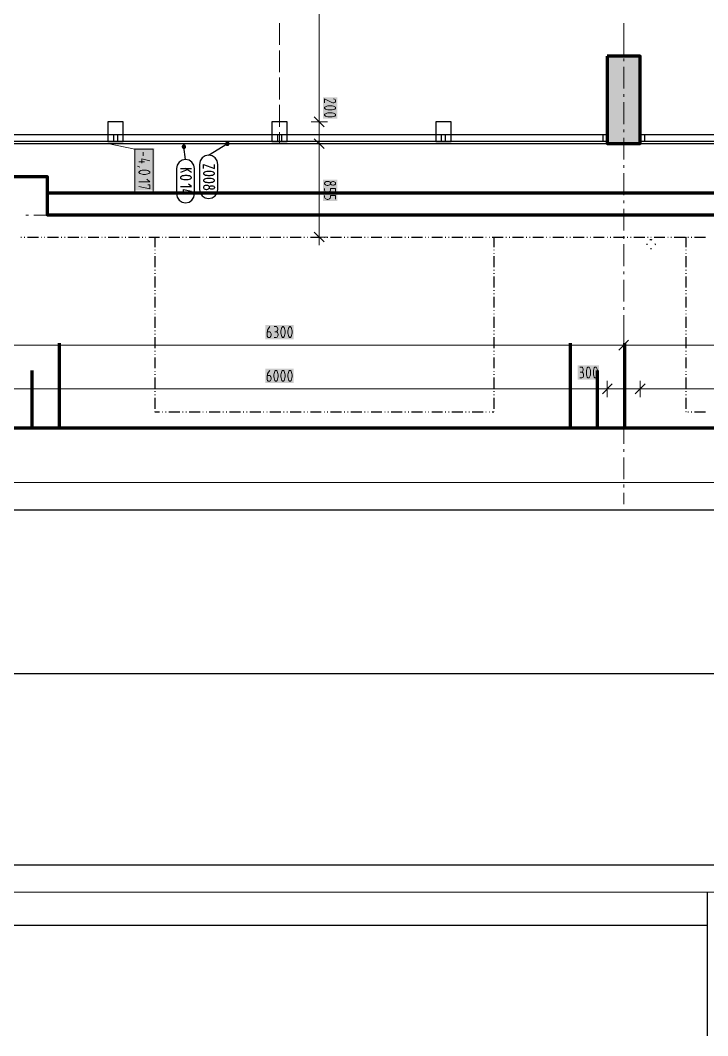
# Model space of a CAD drawing. Header units: millimetres. Extents: x 0 to 594, y 0 to 420.
# Drawn here: x 256.5 to 306.1, y 94.7 to 167.9 of the extents above; entities that cross this region are included whole.
import ezdxf

# ---------------------------------------------------------------- set-up
doc = ezdxf.new("R2010")
doc.units = ezdxf.units.MM
doc.header["$LTSCALE"] = 8
for name, color, linetype in [('PDF_CTU', 7, 'Continuous'), ('PDF_Dokresleni nad rovinou rezu', 7, 'Continuous'), ('PDF_Dopravni znaceni', 7, 'Continuous'), ('PDF_Klempirske vyrobky', 7, 'Continuous'), ('PDF_Koty delkove', 7, 'Continuous'), ('PDF_Koty vyskove-pudorysy', 7, 'Continuous'), ('PDF_Obecne 0.25', 7, 'Continuous'), ('PDF_Obrubniky', 7, 'Continuous'), ('PDF_Osy hlavni', 7, 'Continuous'), ('PDF_Popis Klempirske vyrobky', 7, 'Continuous'), ('PDF_Popis Zamecnicke vyrobky', 7, 'Continuous'), ('PDF_Rampy', 7, 'Continuous'), ('PDF_Steny vnitrni', 7, 'Continuous'), ('PDF_Zamecnicke vyrobky', 7, 'Continuous')]:
    doc.layers.add(name, color=color, linetype=linetype)

msp = doc.modelspace()

# ---------------------------------------------------------------- linework, layer by layer
at = {"layer": 'PDF_CTU', "lineweight": 100}
for points in [[(155.547, 156.661), (258.466, 156.661), (258.466, 153.906), (328.23, 153.906), (328.23, 158.236)], [(258.466, 155.48), (326.655, 155.48), (326.655, 158.236)], [(259.349, 138.551), (259.349, 144.641)], [(296.175, 138.551), (296.175, 144.641)], [(300.112, 138.551), (300.112, 144.641)], [(257.381, 138.551), (257.381, 142.673)], [(298.143, 138.551), (298.143, 142.673)], [(185.877, 138.551), (326.398, 138.551)]]:
    msp.add_lwpolyline(points, dxfattribs=at)
at = {"layer": 'PDF_CTU', "lineweight": 25}
msp.add_lwpolyline([(306.044, 102.69), (162.204, 102.69, -0.364475), (111.496, 149.929)], format="xyb", dxfattribs=at)
msp.add_lwpolyline([(306.044, 105.087), (306.044, 94.738)], dxfattribs=at)
at = {"layer": 'PDF_Dokresleni nad rovinou rezu', "lineweight": 25}
for points in [[(256.575, 152.291), (256.614, 152.291)], [(256.811, 152.291), (256.85, 152.291)], [(257.047, 152.291), (257.835, 152.291)], [(258.031, 152.291), (258.071, 152.291)], [(258.268, 152.291), (258.307, 152.291)], [(258.504, 152.291), (259.291, 152.291)], [(259.488, 152.291), (259.528, 152.291)], [(259.724, 152.291), (259.764, 152.291)], [(259.961, 152.291), (260.748, 152.291)], [(260.945, 152.291), (260.984, 152.291)], [(261.181, 152.291), (261.22, 152.291)], [(261.417, 152.291), (262.205, 152.291)], [(262.402, 152.291), (262.441, 152.291)], [(262.638, 152.291), (262.677, 152.291)], [(262.874, 152.291), (263.661, 152.291)], [(263.858, 152.291), (263.898, 152.291)], [(264.094, 152.291), (264.134, 152.291)], [(264.331, 152.291), (265.118, 152.291)], [(265.315, 152.291), (265.354, 152.291)], [(265.551, 152.291), (265.59, 152.291)], [(265.787, 152.291), (266.575, 152.291)], [(266.24, 152.291), (266.24, 151.575)], [(266.772, 152.291), (266.811, 152.291)], [(267.008, 152.291), (267.047, 152.291)], [(267.244, 152.291), (268.031, 152.291)], [(268.228, 152.291), (268.268, 152.291)], [(268.465, 152.291), (268.504, 152.291)], [(268.701, 152.291), (269.488, 152.291)], [(269.685, 152.291), (269.724, 152.291)], [(269.921, 152.291), (269.961, 152.291)], [(270.157, 152.291), (270.945, 152.291)], [(271.142, 152.291), (271.181, 152.291)], [(271.378, 152.291), (271.417, 152.291)], [(271.614, 152.291), (272.402, 152.291)], [(272.598, 152.291), (272.638, 152.291)], [(272.835, 152.291), (272.874, 152.291)], [(273.071, 152.291), (273.858, 152.291)], [(274.055, 152.291), (274.094, 152.291)], [(274.291, 152.291), (274.331, 152.291)], [(274.528, 152.291), (275.315, 152.291)], [(275.512, 152.291), (275.551, 152.291)], [(275.748, 152.291), (275.787, 152.291)], [(275.984, 152.291), (276.772, 152.291)], [(276.968, 152.291), (277.008, 152.291)], [(277.205, 152.291), (277.244, 152.291)], [(277.441, 152.291), (278.228, 152.291)], [(278.425, 152.291), (278.465, 152.291)], [(278.661, 152.291), (278.701, 152.291)], [(278.898, 152.291), (279.685, 152.291)], [(279.882, 152.291), (279.921, 152.291)], [(280.118, 152.291), (280.157, 152.291)], [(280.354, 152.291), (281.142, 152.291)], [(281.339, 152.291), (281.378, 152.291)], [(281.575, 152.291), (281.614, 152.291)], [(281.811, 152.291), (282.598, 152.291)], [(282.795, 152.291), (282.835, 152.291)], [(283.031, 152.291), (283.071, 152.291)], [(283.268, 152.291), (284.055, 152.291)], [(284.252, 152.291), (284.291, 152.291)], [(284.488, 152.291), (284.527, 152.291)], [(284.724, 152.291), (285.512, 152.291)], [(285.709, 152.291), (285.748, 152.291)], [(285.945, 152.291), (285.984, 152.291)], [(286.181, 152.291), (286.968, 152.291)], [(287.165, 152.291), (287.205, 152.291)], [(287.402, 152.291), (287.441, 152.291)], [(287.638, 152.291), (288.425, 152.291)], [(288.622, 152.291), (288.661, 152.291)], [(288.858, 152.291), (288.898, 152.291)], [(289.094, 152.291), (289.882, 152.291)], [(290.079, 152.291), (290.118, 152.291)], [(290.315, 152.291), (290.354, 152.291)], [(290.551, 152.291), (291.339, 152.291)], [(290.65, 152.291), (290.65, 151.575)], [(291.535, 152.291), (291.575, 152.291)], [(291.772, 152.291), (291.811, 152.291)], [(292.008, 152.291), (292.795, 152.291)], [(292.992, 152.291), (293.031, 152.291)], [(293.228, 152.291), (293.268, 152.291)], [(293.464, 152.291), (294.252, 152.291)], [(294.449, 152.291), (294.488, 152.291)], [(294.685, 152.291), (294.724, 152.291)], [(294.921, 152.291), (295.709, 152.291)], [(295.905, 152.291), (295.945, 152.291)], [(296.142, 152.291), (296.181, 152.291)], [(296.378, 152.291), (297.165, 152.291)], [(297.362, 152.291), (297.401, 152.291)], [(297.598, 152.291), (297.638, 152.291)], [(297.835, 152.291), (298.622, 152.291)], [(298.819, 152.291), (298.858, 152.291)], [(299.055, 152.291), (299.094, 152.291)], [(299.291, 152.291), (300.079, 152.291)], [(300.276, 152.291), (300.315, 152.291)], [(300.512, 152.291), (300.551, 152.291)], [(300.748, 152.291), (301.535, 152.291)], [(301.732, 152.291), (301.772, 152.291)], [(301.968, 152.291), (302.008, 152.291)], [(302.205, 152.291), (302.992, 152.291)], [(303.189, 152.291), (303.228, 152.291)], [(303.425, 152.291), (303.464, 152.291)], [(303.661, 152.291), (304.449, 152.291)], [(304.508, 152.291), (304.508, 151.575)], [(304.646, 152.291), (304.685, 152.291)], [(304.882, 152.291), (304.921, 152.291)], [(305.118, 152.291), (305.905, 152.291)], [(266.24, 151.378), (266.24, 151.339)], [(266.24, 151.142), (266.24, 151.103)], [(266.24, 150.906), (266.24, 150.118)], [(290.65, 151.378), (290.65, 151.339)], [(290.65, 151.142), (290.65, 151.103)], [(290.65, 150.906), (290.65, 150.118)], [(304.508, 151.378), (304.508, 151.339)], [(304.508, 151.142), (304.508, 151.103)], [(304.508, 150.906), (304.508, 150.118)], [(266.24, 149.921), (266.24, 149.882)], [(266.24, 149.685), (266.24, 149.646)], [(266.24, 149.449), (266.24, 148.662)], [(290.65, 149.921), (290.65, 149.882)], [(290.65, 149.685), (290.65, 149.646)], [(290.65, 149.449), (290.65, 148.662)], [(304.508, 149.921), (304.508, 149.882)], [(304.508, 149.685), (304.508, 149.646)], [(304.508, 149.449), (304.508, 148.662)], [(266.24, 148.465), (266.24, 148.425)], [(266.24, 148.229), (266.24, 148.189)], [(266.24, 147.992), (266.24, 147.205)], [(290.65, 148.465), (290.65, 148.425)], [(290.65, 148.229), (290.65, 148.189)], [(290.65, 147.992), (290.65, 147.205)], [(304.508, 148.465), (304.508, 148.425)], [(304.508, 148.229), (304.508, 148.189)], [(304.508, 147.992), (304.508, 147.205)], [(266.24, 147.008), (266.24, 146.969)], [(266.24, 146.772), (266.24, 146.733)], [(266.24, 146.536), (266.24, 145.748)], [(290.65, 147.008), (290.65, 146.969)], [(290.65, 146.772), (290.65, 146.733)], [(290.65, 146.536), (290.65, 145.748)], [(304.508, 147.008), (304.508, 146.969)], [(304.508, 146.772), (304.508, 146.733)], [(304.508, 146.536), (304.508, 145.748)], [(266.24, 145.551), (266.24, 145.512)], [(266.24, 145.315), (266.24, 145.276)], [(266.24, 145.079), (266.24, 144.292)], [(290.65, 145.551), (290.65, 145.512)], [(290.65, 145.315), (290.65, 145.276)], [(290.65, 145.079), (290.65, 144.292)], [(304.508, 145.551), (304.508, 145.512)], [(304.508, 145.315), (304.508, 145.276)], [(304.508, 145.079), (304.508, 144.292)], [(266.24, 144.095), (266.24, 144.055)], [(266.24, 143.858), (266.24, 143.819)], [(266.24, 143.622), (266.24, 142.835)], [(290.65, 144.095), (290.65, 144.055)], [(290.65, 143.858), (290.65, 143.819)], [(290.65, 143.622), (290.65, 142.835)], [(304.508, 144.095), (304.508, 144.055)], [(304.508, 143.858), (304.508, 143.819)], [(304.508, 143.622), (304.508, 142.835)], [(266.24, 142.638), (266.24, 142.599)], [(266.24, 142.402), (266.24, 142.362)], [(266.24, 142.166), (266.24, 141.378)], [(290.65, 142.638), (290.65, 142.599)], [(290.65, 142.402), (290.65, 142.362)], [(290.65, 142.166), (290.65, 141.378)], [(304.508, 142.638), (304.508, 142.599)], [(304.508, 142.402), (304.508, 142.362)], [(304.508, 142.166), (304.508, 141.378)], [(266.24, 141.181), (266.24, 141.142)], [(266.24, 140.945), (266.24, 140.906)], [(266.24, 140.709), (266.24, 139.921)], [(290.65, 141.181), (290.65, 141.142)], [(290.65, 140.945), (290.65, 140.906)], [(290.65, 140.709), (290.65, 139.921)], [(304.508, 141.181), (304.508, 141.142)], [(304.508, 140.945), (304.508, 140.906)], [(304.508, 140.709), (304.508, 139.921)], [(266.24, 139.725), (266.24, 139.693), (266.575, 139.693)], [(266.772, 139.693), (266.811, 139.693)], [(267.008, 139.693), (267.047, 139.693)], [(267.244, 139.693), (268.031, 139.693)], [(268.228, 139.693), (268.268, 139.693)], [(268.465, 139.693), (268.504, 139.693)], [(268.701, 139.693), (269.488, 139.693)], [(269.685, 139.693), (269.724, 139.693)], [(269.921, 139.693), (269.961, 139.693)], [(270.157, 139.693), (270.945, 139.693)], [(271.142, 139.693), (271.181, 139.693)], [(271.378, 139.693), (271.417, 139.693)], [(271.614, 139.693), (272.402, 139.693)], [(272.598, 139.693), (272.638, 139.693)], [(272.835, 139.693), (272.874, 139.693)], [(273.071, 139.693), (273.858, 139.693)], [(274.055, 139.693), (274.094, 139.693)], [(274.291, 139.693), (274.331, 139.693)], [(274.528, 139.693), (275.315, 139.693)], [(275.512, 139.693), (275.551, 139.693)], [(275.748, 139.693), (275.787, 139.693)], [(275.984, 139.693), (276.772, 139.693)], [(276.968, 139.693), (277.008, 139.693)], [(277.205, 139.693), (277.244, 139.693)], [(277.441, 139.693), (278.228, 139.693)], [(278.425, 139.693), (278.465, 139.693)], [(278.661, 139.693), (278.701, 139.693)], [(278.898, 139.693), (279.685, 139.693)], [(279.882, 139.693), (279.921, 139.693)], [(280.118, 139.693), (280.157, 139.693)], [(280.354, 139.693), (281.142, 139.693)], [(281.339, 139.693), (281.378, 139.693)], [(281.575, 139.693), (281.614, 139.693)], [(281.811, 139.693), (282.598, 139.693)], [(282.795, 139.693), (282.835, 139.693)], [(283.031, 139.693), (283.071, 139.693)], [(283.268, 139.693), (284.055, 139.693)], [(284.252, 139.693), (284.291, 139.693)], [(284.488, 139.693), (284.527, 139.693)], [(284.724, 139.693), (285.512, 139.693)], [(285.709, 139.693), (285.748, 139.693)], [(285.945, 139.693), (285.984, 139.693)], [(286.181, 139.693), (286.968, 139.693)], [(287.165, 139.693), (287.205, 139.693)], [(287.402, 139.693), (287.441, 139.693)], [(287.638, 139.693), (288.425, 139.693)], [(288.622, 139.693), (288.661, 139.693)], [(288.858, 139.693), (288.898, 139.693)], [(289.094, 139.693), (289.882, 139.693)], [(290.079, 139.693), (290.118, 139.693)], [(290.315, 139.693), (290.354, 139.693)], [(290.551, 139.693), (290.65, 139.693), (290.65, 139.725)], [(304.508, 139.725), (304.508, 139.693)], [(304.646, 139.693), (304.685, 139.693)], [(304.882, 139.693), (304.921, 139.693)], [(305.118, 139.693), (305.905, 139.693)]]:
    msp.add_lwpolyline(points, dxfattribs=at)
at = {"layer": 'PDF_Dokresleni nad rovinou rezu', "lineweight": 25, "transparency": 33554559}
for points in [[(266.24, 152.341), (266.29, 152.291), (266.191, 152.291), (266.24, 152.242)], [(290.65, 152.341), (290.699, 152.291), (290.601, 152.291), (290.65, 152.242)], [(304.508, 152.341), (304.557, 152.291), (304.459, 152.291), (304.508, 152.242)], [(266.24, 139.742), (266.29, 139.693), (266.191, 139.693), (266.24, 139.644)], [(266.191, 139.693), (266.24, 139.742), (266.24, 139.644), (266.29, 139.693)], [(290.601, 139.693), (290.65, 139.742), (290.65, 139.644), (290.699, 139.693)], [(290.65, 139.742), (290.699, 139.693), (290.601, 139.693), (290.65, 139.644)], [(304.508, 139.742), (304.557, 139.693), (304.459, 139.693), (304.508, 139.644)], [(304.459, 139.693), (304.508, 139.742), (304.508, 139.644), (304.557, 139.693)]]:
    msp.add_solid(points, dxfattribs=at)
at = {"layer": 'PDF_Dopravni znaceni', "lineweight": 18}
for points in [[(275.217, 167.717), (275.217, 166.142)], [(300.02, 167.717), (300.02, 166.142)], [(275.217, 165.748), (275.217, 164.173)], [(300.02, 165.748), (300.02, 165.323)], [(275.217, 163.78), (275.217, 162.205)], [(275.217, 161.811), (275.217, 160.236)], [(275.217, 159.843), (275.217, 159.024)]]:
    msp.add_lwpolyline(points, dxfattribs=at)
at = {"layer": 'PDF_Dopravni znaceni', "lineweight": 18, "transparency": 33554559}
for points in [[(300.02, 165.358), (300.055, 165.323), (299.984, 165.323), (300.02, 165.287)], [(275.217, 159.059), (275.252, 159.024), (275.181, 159.024), (275.217, 158.988)]]:
    msp.add_solid(points, dxfattribs=at)
at = {"layer": 'PDF_Klempirske vyrobky', "lineweight": 25}
for points in [[(301.676, 151.799), (301.684, 151.721)], [(301.988, 152.095), (301.91, 152.083)], [(302.063, 152.08), (302.019, 152.093)], [(302.294, 151.723), (302.302, 151.749), (302.297, 151.8)], [(301.95, 151.468), (301.958, 151.466), (302.028, 151.473)]]:
    msp.add_lwpolyline(points, dxfattribs=at)
at = {"layer": 'PDF_Klempirske vyrobky', "lineweight": 25, "transparency": 33554559}
msp.add_solid([(302.068, 152.091), (302.017, 152.044), (302.021, 152.142), (301.97, 152.095)], dxfattribs=at)
at = {"layer": 'PDF_Koty delkove', "lineweight": 18}
for points in [[(278.075, 152.291), (278.075, 159.024), (278.075, 160.598), (278.075, 203.89), (278.075, 251.133), (278.075, 294.85), (278.075, 296.425), (278.075, 300.237), (278.075, 300.858), (278.075, 302.921), (278.075, 303.512)], [(278.469, 161.96), (278.469, 162.255), (278.994, 161.981), (279.047, 161.96), (279.126, 161.96), (279.178, 161.981), (279.217, 162.013), (279.244, 162.044), (279.256, 162.086), (279.256, 162.128), (279.244, 162.17), (279.217, 162.202), (279.178, 162.233)], [(279.178, 162.233), (279.1, 162.255)], [(277.485, 160.598), (278.075, 160.598), (278.666, 160.598)], [(277.721, 160.953), (278.429, 160.244)], [(277.485, 159.024), (278.075, 159.024), (278.666, 159.024)], [(277.721, 159.378), (278.429, 158.669)], [(278.706, 156.014), (278.771, 156.025), (278.837, 156.056), (278.876, 156.098), (278.889, 156.119), (278.889, 156.203), (278.876, 156.224), (278.837, 156.266), (278.771, 156.298), (278.706, 156.308), (278.653, 156.308), (278.588, 156.298), (278.522, 156.266), (278.482, 156.224), (278.469, 156.182), (278.469, 156.14), (278.482, 156.098), (278.522, 156.056), (278.588, 156.025), (278.653, 156.014)], [(278.653, 156.014), (278.706, 156.014)], [(278.889, 156.203), (278.903, 156.224), (278.942, 156.256), (278.994, 156.276), (279.047, 156.287), (279.1, 156.287), (279.152, 156.276), (279.204, 156.256), (279.244, 156.213), (279.256, 156.182), (279.256, 156.14), (279.244, 156.109), (279.204, 156.067), (279.152, 156.046), (279.1, 156.035), (279.047, 156.035), (278.994, 156.046), (278.942, 156.067), (278.903, 156.098), (278.889, 156.119)], [(278.482, 155.615), (278.469, 155.678), (278.469, 155.783)], [(279.256, 155.027), (279.256, 155.279), (278.889, 155.279), (278.889, 155.174), (278.863, 155.101), (278.823, 155.059), (278.758, 155.017), (278.706, 155.006), (278.653, 155.006), (278.6, 155.017), (278.548, 155.038), (278.509, 155.069), (278.482, 155.111), (278.469, 155.174), (278.469, 155.279)], [(279.256, 155.531), (279.256, 155.783), (278.889, 155.783), (278.889, 155.678), (278.863, 155.605), (278.823, 155.563), (278.758, 155.521), (278.706, 155.51), (278.653, 155.51), (278.6, 155.521), (278.548, 155.542), (278.509, 155.573), (278.482, 155.615)], [(277.485, 152.291), (278.075, 152.291), (278.666, 152.291)], [(277.721, 152.646), (278.429, 151.937)], [(278.075, 152.291), (278.075, 151.701)], [(274.482, 145.05), (274.441, 145.05), (274.398, 145.064), (274.367, 145.09), (274.346, 145.116), (274.325, 145.156), (274.314, 145.209), (274.314, 145.392), (274.356, 145.576), (274.419, 145.707), (274.524, 145.838)], [(274.839, 145.838), (274.965, 145.838), (275.007, 145.825), (275.049, 145.798), (275.07, 145.759), (275.091, 145.681), (275.091, 145.628), (275.07, 145.55), (275.028, 145.497), (274.965, 145.471), (274.881, 145.471)], [(275.616, 145.366), (275.616, 145.524), (275.605, 145.602), (275.584, 145.694), (275.553, 145.772), (275.511, 145.825), (275.49, 145.838), (275.448, 145.838), (275.427, 145.825), (275.385, 145.772), (275.354, 145.694), (275.332, 145.602), (275.322, 145.524), (275.322, 145.366), (275.332, 145.287), (275.354, 145.195), (275.385, 145.116), (275.427, 145.064), (275.448, 145.05), (275.49, 145.05), (275.511, 145.064)], [(274.335, 145.471), (274.482, 145.471), (274.524, 145.457), (274.556, 145.431), (274.577, 145.405), (274.597, 145.366), (274.608, 145.313), (274.608, 145.209), (274.597, 145.156), (274.577, 145.116), (274.556, 145.09), (274.524, 145.064), (274.482, 145.05)], [(274.839, 145.05), (274.986, 145.05), (275.038, 145.077), (275.081, 145.116), (275.101, 145.182), (275.112, 145.235), (275.112, 145.287), (275.101, 145.353), (275.081, 145.405), (275.038, 145.444), (274.965, 145.471)], [(275.511, 145.064), (275.553, 145.116), (275.584, 145.195), (275.605, 145.287), (275.616, 145.366)], [(300.02, 143.909), (300.02, 144.499), (300.02, 145.09)], [(97.776, 144.499), (100.65, 144.499), (151.201, 144.499), (200.807, 144.499), (250.414, 144.499), (300.02, 144.499), (348.445, 144.499), (398.051, 144.499), (461.791, 144.499)], [(299.666, 144.145), (300.374, 144.853)], [(296.85, 142.924), (296.976, 142.924), (297.018, 142.912), (297.059, 142.885), (297.081, 142.846), (297.102, 142.768), (297.102, 142.715), (297.081, 142.636), (297.039, 142.583), (296.976, 142.557), (296.892, 142.557)], [(298.13, 142.453), (298.13, 142.61), (298.12, 142.688), (298.099, 142.78), (298.067, 142.859), (298.026, 142.912), (298.004, 142.924), (297.963, 142.924), (297.941, 142.912), (297.9, 142.859), (297.868, 142.78), (297.847, 142.688), (297.836, 142.61), (297.836, 142.453), (297.847, 142.374), (297.868, 142.282), (297.9, 142.203), (297.941, 142.15), (297.963, 142.137)], [(274.608, 142.164), (274.608, 142.059), (274.597, 142.006), (274.577, 141.967), (274.556, 141.941), (274.524, 141.914), (274.482, 141.901), (274.441, 141.901), (274.398, 141.914), (274.367, 141.941), (274.346, 141.967), (274.325, 142.006), (274.314, 142.059), (274.314, 142.242), (274.356, 142.426), (274.419, 142.557), (274.524, 142.688)], [(274.335, 142.321), (274.482, 142.321), (274.524, 142.308), (274.556, 142.282), (274.577, 142.255), (274.597, 142.216), (274.608, 142.164)], [(275.354, 142.544), (275.332, 142.452), (275.322, 142.374), (275.322, 142.216), (275.332, 142.138), (275.354, 142.046), (275.385, 141.967), (275.427, 141.914), (275.448, 141.901), (275.49, 141.901), (275.511, 141.914), (275.553, 141.967), (275.584, 142.046), (275.605, 142.138), (275.616, 142.216)], [(275.616, 142.216), (275.616, 142.374), (275.605, 142.452), (275.584, 142.544), (275.553, 142.623), (275.511, 142.676), (275.49, 142.688), (275.448, 142.688), (275.427, 142.676), (275.385, 142.623), (275.354, 142.544)], [(296.85, 142.137), (296.997, 142.137), (297.049, 142.164)], [(297.049, 142.164), (297.091, 142.203), (297.112, 142.268), (297.122, 142.321), (297.122, 142.374), (297.112, 142.439), (297.091, 142.491), (297.049, 142.531), (296.976, 142.557)], [(297.963, 142.137), (298.004, 142.137), (298.026, 142.15), (298.067, 142.203), (298.099, 142.282), (298.12, 142.374), (298.13, 142.453)], [(97.776, 141.35), (100.65, 141.35), (150.02, 141.35), (152.382, 141.35), (199.823, 141.35), (201.792, 141.35), (249.233, 141.35), (251.595, 141.35), (298.839, 141.35), (301.201, 141.35), (348.445, 141.35), (350.807, 141.35), (398.051, 141.35), (469.272, 141.35)], [(298.484, 140.995), (299.193, 141.704)], [(298.839, 140.759), (298.839, 141.35), (298.839, 141.94)], [(300.847, 140.995), (301.555, 141.704)], [(301.201, 140.759), (301.201, 141.35), (301.201, 141.94)]]:
    msp.add_lwpolyline(points, dxfattribs=at)
for points in [[(278.785, 161.457), (278.942, 161.457), (279.02, 161.467), (279.112, 161.488), (279.191, 161.52), (279.244, 161.561), (279.256, 161.583), (279.256, 161.624), (279.244, 161.646), (279.191, 161.687), (279.112, 161.719), (279.02, 161.74), (278.942, 161.751), (278.785, 161.751), (278.706, 161.74), (278.614, 161.719), (278.535, 161.687), (278.482, 161.646), (278.469, 161.624), (278.469, 161.583), (278.482, 161.561), (278.535, 161.52), (278.614, 161.488), (278.706, 161.467)], [(278.785, 160.953), (278.942, 160.953), (279.02, 160.963), (279.112, 160.984), (279.191, 161.016), (279.244, 161.057), (279.256, 161.079), (279.256, 161.12), (279.244, 161.142), (279.191, 161.183), (279.112, 161.215), (279.02, 161.236), (278.942, 161.247), (278.785, 161.247), (278.706, 161.236), (278.614, 161.215), (278.535, 161.183), (278.482, 161.142), (278.469, 161.12), (278.469, 161.079), (278.482, 161.057), (278.535, 161.016), (278.614, 160.984), (278.706, 160.963)], [(276.12, 145.366), (276.12, 145.524), (276.109, 145.602), (276.088, 145.694), (276.057, 145.772), (276.015, 145.825), (275.994, 145.838), (275.952, 145.838), (275.931, 145.825), (275.889, 145.772), (275.858, 145.694), (275.836, 145.602), (275.826, 145.524), (275.826, 145.366), (275.836, 145.287), (275.858, 145.195), (275.889, 145.116), (275.931, 145.064), (275.952, 145.05), (275.994, 145.05), (276.015, 145.064), (276.057, 145.116), (276.088, 145.195), (276.109, 145.287)], [(297.626, 142.453), (297.626, 142.61), (297.616, 142.688), (297.595, 142.78), (297.563, 142.859), (297.522, 142.912), (297.5, 142.924), (297.459, 142.924), (297.437, 142.912), (297.396, 142.859), (297.364, 142.78), (297.343, 142.688), (297.332, 142.61), (297.332, 142.453), (297.343, 142.374), (297.364, 142.282), (297.396, 142.203), (297.437, 142.15), (297.459, 142.137), (297.5, 142.137), (297.522, 142.15), (297.563, 142.203), (297.595, 142.282), (297.616, 142.374)], [(275.112, 142.216), (275.112, 142.374), (275.101, 142.452), (275.081, 142.544), (275.049, 142.623), (275.007, 142.676), (274.986, 142.688), (274.944, 142.688), (274.923, 142.676), (274.881, 142.623), (274.85, 142.544), (274.829, 142.452), (274.818, 142.374), (274.818, 142.216), (274.829, 142.138), (274.85, 142.046), (274.881, 141.967), (274.923, 141.914), (274.944, 141.901), (274.986, 141.901), (275.007, 141.914), (275.049, 141.967), (275.081, 142.046), (275.101, 142.138)], [(276.12, 142.216), (276.12, 142.374), (276.109, 142.452), (276.088, 142.544), (276.057, 142.623), (276.015, 142.676), (275.994, 142.688), (275.952, 142.688), (275.931, 142.676), (275.889, 142.623), (275.858, 142.544), (275.836, 142.452), (275.826, 142.374), (275.826, 142.216), (275.836, 142.138), (275.858, 142.046), (275.889, 141.967), (275.931, 141.914), (275.952, 141.901), (275.994, 141.901), (276.015, 141.914), (276.057, 141.967), (276.088, 142.046), (276.109, 142.138)]]:
    msp.add_lwpolyline(points, close=True, dxfattribs=at)
at = {"layer": 'PDF_Koty delkove', "color": 7, "lineweight": 18, "true_color": 0xffffff, "transparency": 33554559}
for points in [[(278.351, 162.373), (278.351, 160.835), (279.374, 162.373), (279.374, 160.835)], [(278.351, 156.427), (278.351, 154.889), (279.374, 156.427), (279.374, 154.889)], [(274.196, 144.932), (276.238, 144.932), (274.196, 145.956), (276.238, 145.956)], [(274.196, 141.783), (276.238, 141.783), (274.196, 142.806), (276.238, 142.806)], [(296.71, 142.019), (298.248, 142.019), (296.71, 143.042), (298.248, 143.042)]]:
    msp.add_solid(points, dxfattribs=at)
at = {"layer": 'PDF_Koty vyskove-pudorysy', "lineweight": 18}
for points in [[(264.796, 158.623), (264.796, 155.539), (266.108, 155.539), (266.108, 158.623), (264.796, 158.623), (262.821, 159.024)], [(265.401, 158.404), (265.401, 158.141)], [(264.98, 157.398), (265.138, 157.332)], [(265.085, 157.704), (265.478, 157.704)], [(265.295, 157.617), (265.295, 157.923), (265.872, 157.791)], [(265.085, 156.282), (265.872, 156.282), (265.663, 156.457)], [(265.715, 156.064), (265.872, 156.064), (265.872, 155.758), (265.085, 155.932)]]:
    msp.add_lwpolyline(points, dxfattribs=at)
msp.add_lwpolyline([(265.401, 156.807), (265.558, 156.807), (265.636, 156.819), (265.728, 156.84), (265.807, 156.873), (265.86, 156.916), (265.872, 156.939), (265.872, 156.982), (265.86, 157.004), (265.807, 157.048), (265.728, 157.08), (265.636, 157.103), (265.558, 157.114), (265.401, 157.114), (265.322, 157.103), (265.23, 157.08), (265.151, 157.048), (265.098, 157.004), (265.085, 156.982), (265.085, 156.939), (265.098, 156.916), (265.151, 156.873), (265.23, 156.84), (265.322, 156.819)], close=True, dxfattribs=at)
at = {"layer": 'PDF_Koty vyskove-pudorysy', "color": 7, "lineweight": 18, "true_color": 0xffffff, "transparency": 33554559}
msp.add_solid([(264.717, 158.717), (264.717, 155.663), (266.187, 158.717), (266.187, 155.663)], dxfattribs=at)
at = {"layer": 'PDF_Obecne 0.25', "lineweight": 25}
msp.add_lwpolyline([(100.65, 159.024), (350.807, 159.024)], dxfattribs=at)
at = {"layer": 'PDF_Obrubniky', "lineweight": 18}
for points in [[(113.557, 159.024), (113.557, 156.471, 0.409637), (164.144, 105.087), (352.776, 105.087), (352.776, 103.118), (308.012, 103.118)], [(150.02, 159.024, 0.308064), (187.343, 134.614), (326.398, 134.614, 0.404795), (350.795, 158.236)]]:
    msp.add_lwpolyline(points, format="xyb", dxfattribs=at)
at = {"layer": 'PDF_Osy hlavni', "lineweight": 18}
for points in [[(300.02, 167.717), (300.02, 167.52)], [(300.02, 167.126), (300.02, 165.551)], [(300.02, 165.158), (300.02, 164.961)], [(300.02, 164.567), (300.02, 162.992)], [(300.02, 162.599), (300.02, 162.402)], [(300.02, 162.008), (300.02, 160.433)], [(300.02, 160.04), (300.02, 159.843)], [(300.02, 159.449), (300.02, 157.874)], [(300.02, 157.481), (300.02, 157.284)], [(300.02, 156.89), (300.02, 155.315)], [(300.02, 154.921), (300.02, 154.725)], [(256.929, 153.866), (257.126, 153.866)], [(257.52, 153.866), (259.094, 153.866)], [(259.488, 153.866), (259.685, 153.866)], [(260.079, 153.866), (261.653, 153.866)], [(262.047, 153.866), (262.244, 153.866)], [(262.638, 153.866), (264.213, 153.866)], [(264.606, 153.866), (264.803, 153.866)], [(265.197, 153.866), (266.772, 153.866)], [(267.165, 153.866), (267.362, 153.866)], [(267.756, 153.866), (269.331, 153.866)], [(269.724, 153.866), (269.921, 153.866)], [(270.315, 153.866), (271.89, 153.866)], [(272.283, 153.866), (272.48, 153.866)], [(272.874, 153.866), (274.449, 153.866)], [(274.842, 153.866), (275.039, 153.866)], [(275.433, 153.866), (277.008, 153.866)], [(277.402, 153.866), (277.598, 153.866)], [(277.992, 153.866), (279.567, 153.866)], [(279.961, 153.866), (280.157, 153.866)], [(280.551, 153.866), (282.126, 153.866)], [(282.52, 153.866), (282.716, 153.866)], [(283.11, 153.866), (284.685, 153.866)], [(285.079, 153.866), (285.276, 153.866)], [(285.669, 153.866), (287.244, 153.866)], [(287.638, 153.866), (287.835, 153.866)], [(288.228, 153.866), (289.803, 153.866)], [(290.197, 153.866), (290.394, 153.866)], [(290.787, 153.866), (292.362, 153.866)], [(292.756, 153.866), (292.953, 153.866)], [(293.346, 153.866), (294.921, 153.866)], [(295.315, 153.866), (295.512, 153.866)], [(295.905, 153.866), (297.48, 153.866)], [(297.874, 153.866), (298.071, 153.866)], [(298.464, 153.866), (300.039, 153.866)], [(300.02, 154.331), (300.02, 152.756)], [(300.433, 153.866), (300.63, 153.866)], [(301.024, 153.866), (302.598, 153.866)], [(302.992, 153.866), (303.189, 153.866)], [(303.583, 153.866), (305.157, 153.866)], [(305.551, 153.866), (305.748, 153.866)], [(300.02, 152.362), (300.02, 152.166)], [(300.02, 151.772), (300.02, 150.197)], [(300.02, 149.803), (300.02, 149.607)], [(300.02, 149.213), (300.02, 147.638)], [(300.02, 147.244), (300.02, 147.047)], [(300.02, 146.654), (300.02, 145.079)], [(300.02, 144.685), (300.02, 144.488)], [(300.02, 144.095), (300.02, 142.52)], [(300.02, 142.126), (300.02, 141.929)], [(300.02, 141.536), (300.02, 139.961)], [(300.02, 139.567), (300.02, 139.37)], [(300.02, 138.977), (300.02, 137.402)], [(300.02, 137.008), (300.02, 136.811)], [(300.02, 136.418), (300.02, 134.843)], [(300.02, 134.449), (300.02, 134.252)], [(300.02, 133.858), (300.02, 133.051)]]:
    msp.add_lwpolyline(points, dxfattribs=at)
at = {"layer": 'PDF_Osy hlavni', "lineweight": 18, "transparency": 33554559}
msp.add_solid([(300.02, 133.087), (300.055, 133.051), (299.984, 133.051), (300.02, 133.016)], dxfattribs=at)
at = {"layer": 'PDF_Popis Klempirske vyrobky', "lineweight": 25}
for points in [[(268.312, 158.918), (268.293, 158.914), (268.275, 158.907), (268.259, 158.897), (268.244, 158.884), (268.232, 158.87), (268.222, 158.853), (268.214, 158.835), (268.21, 158.817), (268.209, 158.797), (268.211, 158.778), (268.216, 158.76), (268.224, 158.742), (268.235, 158.726), (268.249, 158.712), (268.264, 158.701), (268.281, 158.692), (268.299, 158.686), (268.318, 158.683), (268.338, 158.683), (268.357, 158.686), (268.375, 158.692), (268.392, 158.702), (268.407, 158.713), (268.42, 158.727), (268.431, 158.744), (268.439, 158.761), (268.443, 158.78), (268.445, 158.799), (268.444, 158.818), (268.44, 158.837), (268.432, 158.855), (268.422, 158.871), (268.409, 158.885), (268.394, 158.898), (268.377, 158.907), (268.359, 158.914), (268.341, 158.918), (268.321, 158.918)], [(267.787, 155.425), (267.837, 155.173), (267.979, 154.961), (268.192, 154.818), (268.443, 154.768), (268.694, 154.818), (268.907, 154.961), (269.049, 155.173), (269.099, 155.425), (269.099, 157.23), (269.049, 157.481), (268.907, 157.694), (268.694, 157.837), (268.443, 157.886), (268.192, 157.837), (267.979, 157.694), (267.837, 157.481), (267.787, 157.23)], [(268.392, 156.432), (268.549, 156.432), (268.627, 156.443), (268.719, 156.464), (268.798, 156.495), (268.851, 156.537), (268.863, 156.558), (268.863, 156.6), (268.851, 156.621), (268.798, 156.663), (268.719, 156.694), (268.627, 156.716), (268.549, 156.726), (268.392, 156.726), (268.313, 156.716), (268.221, 156.694), (268.142, 156.663), (268.089, 156.621), (268.076, 156.6), (268.076, 156.558), (268.089, 156.537), (268.142, 156.495), (268.221, 156.464), (268.313, 156.443)]]:
    msp.add_lwpolyline(points, close=True, dxfattribs=at)
for points in [[(268.312, 158.918), (268.312, 158.918)], [(268.443, 157.886), (268.327, 158.8)], [(268.444, 158.815), (268.444, 158.815)], [(268.21, 158.786), (268.21, 158.786)], [(268.342, 158.683), (268.342, 158.683)], [(268.076, 157.23), (268.863, 157.23)], [(268.549, 157.146), (268.076, 156.936)], [(268.863, 156.936), (268.444, 157.23)], [(268.076, 155.928), (268.863, 155.928), (268.654, 156.096)], [(268.076, 155.508), (268.47, 155.508)], [(268.286, 155.424), (268.286, 155.718), (268.863, 155.592)]]:
    msp.add_lwpolyline(points, dxfattribs=at)
at = {"layer": 'PDF_Popis Klempirske vyrobky', "lineweight": 25, "transparency": 33554559}
for points in [[(268.21, 158.786), (268.444, 158.815), (268.42, 158.872)], [(268.21, 158.786), (268.42, 158.872), (268.219, 158.846)], [(268.234, 158.729), (268.444, 158.815), (268.21, 158.786)], [(268.219, 158.846), (268.42, 158.872), (268.373, 158.909)], [(268.219, 158.846), (268.373, 158.909), (268.256, 158.894)], [(268.234, 158.729), (268.435, 158.755), (268.444, 158.815)], [(268.256, 158.894), (268.373, 158.909), (268.312, 158.918)], [(268.281, 158.692), (268.435, 158.755), (268.234, 158.729)], [(268.281, 158.692), (268.399, 158.707), (268.435, 158.755)], [(268.399, 158.707), (268.281, 158.692), (268.342, 158.683)]]:
    msp.add_solid(points, dxfattribs=at)
at = {"layer": 'PDF_Popis Zamecnicke vyrobky', "lineweight": 25}
for points in [[(270.107, 158.186), (271.462, 159.024)], [(271.362, 158.962), (271.362, 158.962)], [(271.4, 159.124), (271.4, 159.124)], [(271.524, 158.923), (271.524, 158.923)], [(271.563, 159.086), (271.563, 159.086)], [(269.643, 155.26), (269.856, 155.117), (270.107, 155.067), (270.358, 155.117), (270.571, 155.26), (270.713, 155.473), (270.763, 155.724), (270.763, 157.529), (270.713, 157.781), (270.571, 157.993), (270.358, 158.136), (270.107, 158.186), (269.856, 158.136), (269.643, 157.993), (269.5, 157.781), (269.451, 157.529), (269.451, 155.724)], [(269.739, 157.235), (269.739, 157.529), (270.527, 157.235), (270.527, 157.529)], [(269.884, 156.489), (269.805, 156.458), (269.753, 156.416), (269.739, 156.395), (269.739, 156.353), (269.753, 156.332), (269.805, 156.29), (269.884, 156.259), (269.976, 156.238), (270.055, 156.227)], [(270.055, 156.227), (270.212, 156.227), (270.29, 156.238), (270.383, 156.259), (270.461, 156.29), (270.514, 156.332), (270.527, 156.353), (270.527, 156.395), (270.514, 156.416), (270.461, 156.458), (270.383, 156.489), (270.29, 156.511), (270.212, 156.522), (270.055, 156.522), (269.976, 156.511), (269.884, 156.489)], [(270.16, 155.912), (270.173, 155.933), (270.212, 155.965), (270.264, 155.985), (270.317, 155.996), (270.37, 155.996), (270.422, 155.985), (270.475, 155.965), (270.514, 155.922), (270.527, 155.891), (270.527, 155.849), (270.514, 155.818), (270.475, 155.776), (270.422, 155.755), (270.37, 155.744), (270.317, 155.744), (270.264, 155.755), (270.212, 155.776), (270.173, 155.807), (270.16, 155.828)], [(269.451, 155.724), (269.5, 155.473), (269.643, 155.26)]]:
    msp.add_lwpolyline(points, dxfattribs=at)
for points in [[(271.563, 159.086), (271.551, 159.101), (271.537, 159.115), (271.521, 159.126), (271.504, 159.134), (271.486, 159.139), (271.466, 159.142), (271.447, 159.141), (271.428, 159.137), (271.41, 159.13), (271.394, 159.12), (271.379, 159.108), (271.366, 159.093), (271.356, 159.077), (271.349, 159.059), (271.345, 159.04), (271.344, 159.021), (271.346, 159.001), (271.351, 158.983), (271.359, 158.965), (271.37, 158.949), (271.383, 158.936), (271.399, 158.924), (271.416, 158.915), (271.434, 158.909), (271.453, 158.906), (271.473, 158.906), (271.492, 158.909), (271.51, 158.916), (271.527, 158.925), (271.542, 158.937), (271.555, 158.951), (271.566, 158.967), (271.573, 158.984), (271.578, 159.003), (271.58, 159.022), (271.579, 159.041), (271.574, 159.06), (271.567, 159.078)], [(270.055, 156.731), (270.212, 156.731), (270.29, 156.742), (270.383, 156.763), (270.461, 156.794), (270.514, 156.836), (270.527, 156.857), (270.527, 156.899), (270.514, 156.92), (270.461, 156.962), (270.383, 156.993), (270.29, 157.015), (270.212, 157.025), (270.055, 157.025), (269.976, 157.015), (269.884, 156.993), (269.805, 156.962), (269.753, 156.92), (269.739, 156.899), (269.739, 156.857), (269.753, 156.836), (269.805, 156.794), (269.884, 156.763), (269.976, 156.742)], [(269.923, 155.723), (269.976, 155.723), (270.042, 155.734), (270.107, 155.765), (270.146, 155.807), (270.16, 155.828), (270.16, 155.912), (270.146, 155.933), (270.107, 155.975), (270.042, 156.007), (269.976, 156.018), (269.923, 156.018), (269.858, 156.007), (269.792, 155.975), (269.753, 155.933), (269.739, 155.891), (269.739, 155.849), (269.753, 155.807), (269.792, 155.765), (269.858, 155.734)]]:
    msp.add_lwpolyline(points, close=True, dxfattribs=at)
at = {"layer": 'PDF_Popis Zamecnicke vyrobky', "lineweight": 25, "transparency": 33554559}
for points in [[(271.345, 159.02), (271.465, 158.906), (271.358, 159.079)], [(271.407, 158.92), (271.345, 159.02), (271.362, 158.962)], [(271.345, 159.02), (271.407, 158.92), (271.465, 158.906)], [(271.358, 159.079), (271.524, 158.923), (271.4, 159.124)], [(271.358, 159.079), (271.465, 158.906), (271.524, 158.923)], [(271.4, 159.124), (271.566, 158.968), (271.459, 159.141)], [(271.4, 159.124), (271.524, 158.923), (271.566, 158.968)], [(271.459, 159.141), (271.566, 158.968), (271.58, 159.027)], [(271.459, 159.141), (271.58, 159.027), (271.517, 159.127)], [(271.517, 159.127), (271.58, 159.027), (271.563, 159.086)]]:
    msp.add_solid(points, dxfattribs=at)
at = {"layer": 'PDF_Rampy', "lineweight": 25}
for points in [[(115.592, 159.024, 0.414214), (162.395, 107.115, 0.016918), (165.737, 107.055), (350.807, 107.055, -0.414219), (352.776, 105.087)], [(147.897, 159.024, 0.313185), (187.342, 132.645), (326.398, 132.645, 0.304415), (350.807, 149.025)]]:
    msp.add_lwpolyline(points, format="xyb", dxfattribs=at)
msp.add_lwpolyline([(171.72, 120.835), (352.776, 120.835)], dxfattribs=at)
at = {"layer": 'PDF_Steny vnitrni', "lineweight": 70}
msp.add_lwpolyline([(298.839, 165.323), (298.839, 159.024), (301.201, 159.024), (301.201, 165.323)], close=True, dxfattribs=at)
at = {"layer": 'PDF_Steny vnitrni', "color": 9, "lineweight": 9, "true_color": 0xc0c0c0, "transparency": 33554559}
msp.add_solid([(298.839, 165.323), (298.839, 159.024), (301.201, 165.323), (301.201, 159.024)], dxfattribs=at)
at = {"layer": 'PDF_Zamecnicke vyrobky', "lineweight": 25}
for points in [[(262.854, 160.598), (262.854, 159.181), (263.957, 159.181), (263.957, 160.598)], [(274.665, 160.598), (274.665, 159.181), (275.768, 159.181), (275.768, 160.598)], [(286.476, 160.598), (286.476, 159.181), (287.579, 159.181), (287.579, 160.598)]]:
    msp.add_lwpolyline(points, close=True, dxfattribs=at)
for points in [[(298.839, 159.654), (251.595, 159.654)], [(263.563, 159.181), (263.563, 159.654), (263.248, 159.654), (263.248, 159.181)], [(275.374, 159.181), (275.374, 159.654), (275.059, 159.654), (275.059, 159.181)], [(287.185, 159.181), (287.185, 159.654), (286.87, 159.654), (286.87, 159.181)], [(298.524, 159.654), (298.524, 159.181)], [(348.445, 159.654), (301.201, 159.654)], [(301.516, 159.654), (301.516, 159.181)], [(298.839, 159.181), (251.595, 159.181)], [(348.445, 159.181), (301.201, 159.181)]]:
    msp.add_lwpolyline(points, dxfattribs=at)

doc.saveas('drawing.dxf')
